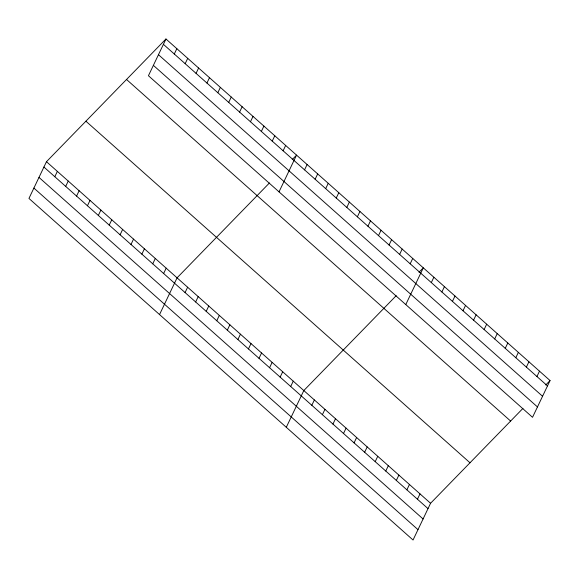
<?xml version="1.0" encoding="UTF-8"?>
<svg xmlns="http://www.w3.org/2000/svg" width="579" height="579" viewBox="0 0 579 579"><rect width="100%" height="100%" fill="white"/><g stroke="black" fill="none" stroke-linecap="round" stroke-linejoin="round"><path stroke-width="0.87" d="M165.956 38.988L148.434 75.726L532.528 417.3L550.05 380.562L165.956 38.988L46.472 161.7L28.95 198.438L413.044 540.012L430.566 503.274L522.938 408.405M54.81 176.718L57.357 171.377M65.688 186.395L68.235 181.053M76.573 196.078L79.12 190.73M87.451 205.755L90.006 200.406M174.293 54.013L176.841 48.665M98.336 215.431L100.884 210.09M185.171 63.69L187.719 58.341M109.221 225.108L111.769 219.767M196.057 73.367L198.604 68.018M120.099 234.792L122.654 229.443M206.942 83.043L209.489 77.702M130.984 244.468L133.532 239.12M217.82 92.72L220.367 87.378M141.869 254.145L144.417 248.796M228.705 102.403L231.253 97.055M152.747 263.821L155.302 258.48M239.583 112.08L242.138 106.731M163.633 273.498L166.18 268.157M250.468 121.756L253.016 116.408M159.543 314.571L177.065 277.833L269.438 182.964M261.353 131.433L263.901 126.092M185.077 292.569L187.625 287.227M272.231 141.11L274.786 135.768M195.637 301.963L198.192 296.622M206.204 311.357L208.751 306.016M283.117 150.793L285.664 145.445M216.763 320.752L219.318 315.41M279.027 191.859L296.549 155.121L292.236 159.551M227.33 330.146L229.877 324.797M304.561 169.864L307.109 164.516M237.889 339.54L240.437 334.192M315.128 179.258L317.676 173.91M248.456 348.934L251.004 343.586M325.688 188.645L328.235 183.304M259.016 358.329L261.563 352.98M336.247 198.04L338.802 192.698M269.575 367.723L272.13 362.374M346.814 207.434L349.361 202.093M280.142 377.11L282.69 371.769M357.373 216.828L359.921 211.487M290.701 386.504L293.249 381.163M367.94 226.223L370.488 220.874M286.294 427.295L303.816 390.557L396.188 295.688M378.5 235.617L381.047 230.268M311.828 405.293L314.375 399.951M389.059 245.011L391.614 239.663M322.387 414.687L324.942 409.339M399.626 254.405L402.173 249.057M332.954 424.081L335.502 418.733M410.185 263.8L412.74 258.451M343.513 433.476L346.068 428.127M405.778 304.583L423.3 267.845L418.986 272.275M354.08 442.87L356.628 437.521M431.312 282.581L433.859 277.24M364.64 452.257L367.187 446.916M441.878 291.975L444.426 286.634M375.206 461.651L377.754 456.31M452.438 301.369L454.985 296.028M385.766 471.045L388.314 465.704M462.997 310.764L465.552 305.415M396.326 480.44L398.88 475.098M473.564 320.158L476.112 314.81M406.892 489.834L409.44 484.485M484.124 329.552L486.671 324.204M417.452 499.228L419.999 493.88M494.69 338.947L497.238 333.598M505.25 348.334L507.797 342.992M515.809 357.728L518.364 352.387M526.376 367.122L528.924 361.781M536.936 376.516L539.49 371.175M545.736 384.992L550.05 380.562M163.408 44.33L547.502 385.911M158.465 54.694L542.559 396.268M153.377 65.362L537.471 406.943M126.526 79.482L510.62 421.063M85.902 121.199L469.996 462.78M46.472 161.7L430.566 503.274M43.924 167.042L428.019 508.623M38.981 177.398L423.075 518.979M33.893 188.074L417.987 529.655"/></g></svg>
